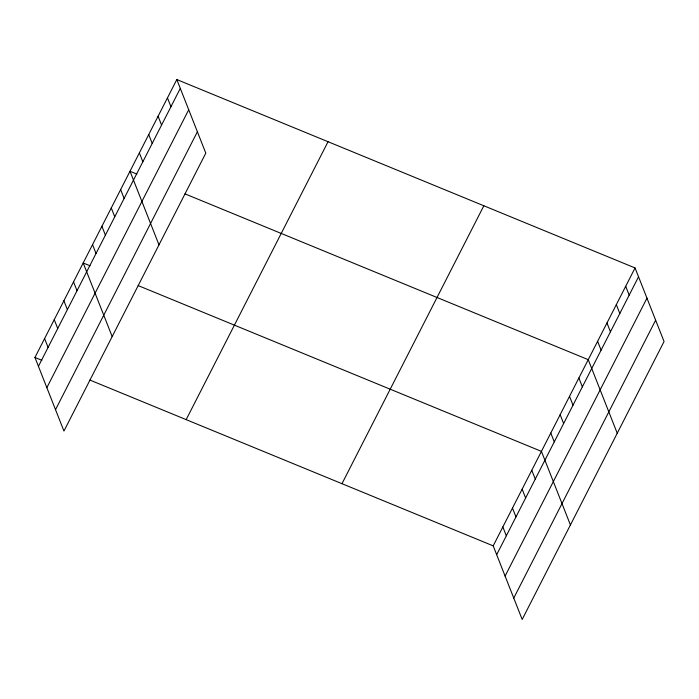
<?xml version="1.0" encoding="UTF-8"?>
<svg xmlns="http://www.w3.org/2000/svg" width="699" height="699" viewBox="0 0 699 699"><rect width="100%" height="100%" fill="white"/><g stroke="black" fill="none" stroke-linecap="round" stroke-linejoin="round"><path stroke-width="1.05" d="M176.821 79.546L205.803 153.142L63.941 431.056L34.95 357.469L176.821 79.546L635.059 267.944L664.05 341.531L522.179 619.454L493.197 545.858L89.935 380.073M38.436 366.311L180.298 88.389M46.85 387.674L188.721 109.76M55.518 409.684L197.389 131.77M186.17 419.636L328.041 141.722M341.977 483.691L483.839 205.777M493.197 545.858L635.059 267.944M496.674 554.7L638.545 276.787M505.097 576.072L646.959 298.158M513.765 598.082L655.636 320.168M136.873 174.086L130.005 171.264L158.988 244.851M184.99 193.868L588.243 359.662L617.234 433.249M90.057 265.803L83.181 262.973L112.172 336.56M138.175 285.585L541.428 451.371L570.419 524.958M34.95 357.469L41.826 360.291M625.701 286.293L629.179 295.127M616.335 304.633L619.821 313.475M606.977 322.973L610.454 331.815M597.61 341.313L601.096 350.155M578.886 378.002L582.363 386.844M569.519 396.342L573.005 405.184M560.152 414.682L563.639 423.524M550.795 433.031L554.272 441.873M531.782 470.27L535.268 479.112M522.136 489.169L525.622 498.011M512.489 508.068L515.976 516.911M502.843 526.967L506.321 535.801M167.454 97.895L170.94 106.737M158.088 116.235L161.574 125.077M148.73 134.575L152.207 143.417M139.363 152.924L142.849 161.757M120.639 189.604L124.125 198.446M111.272 207.944L114.758 216.786M101.914 226.293L105.392 235.135M92.548 244.633L96.034 253.475M73.535 281.872L77.021 290.714M63.889 300.771L67.375 309.613M54.242 319.67L57.729 328.513M44.596 338.569L48.082 347.412"/></g></svg>
